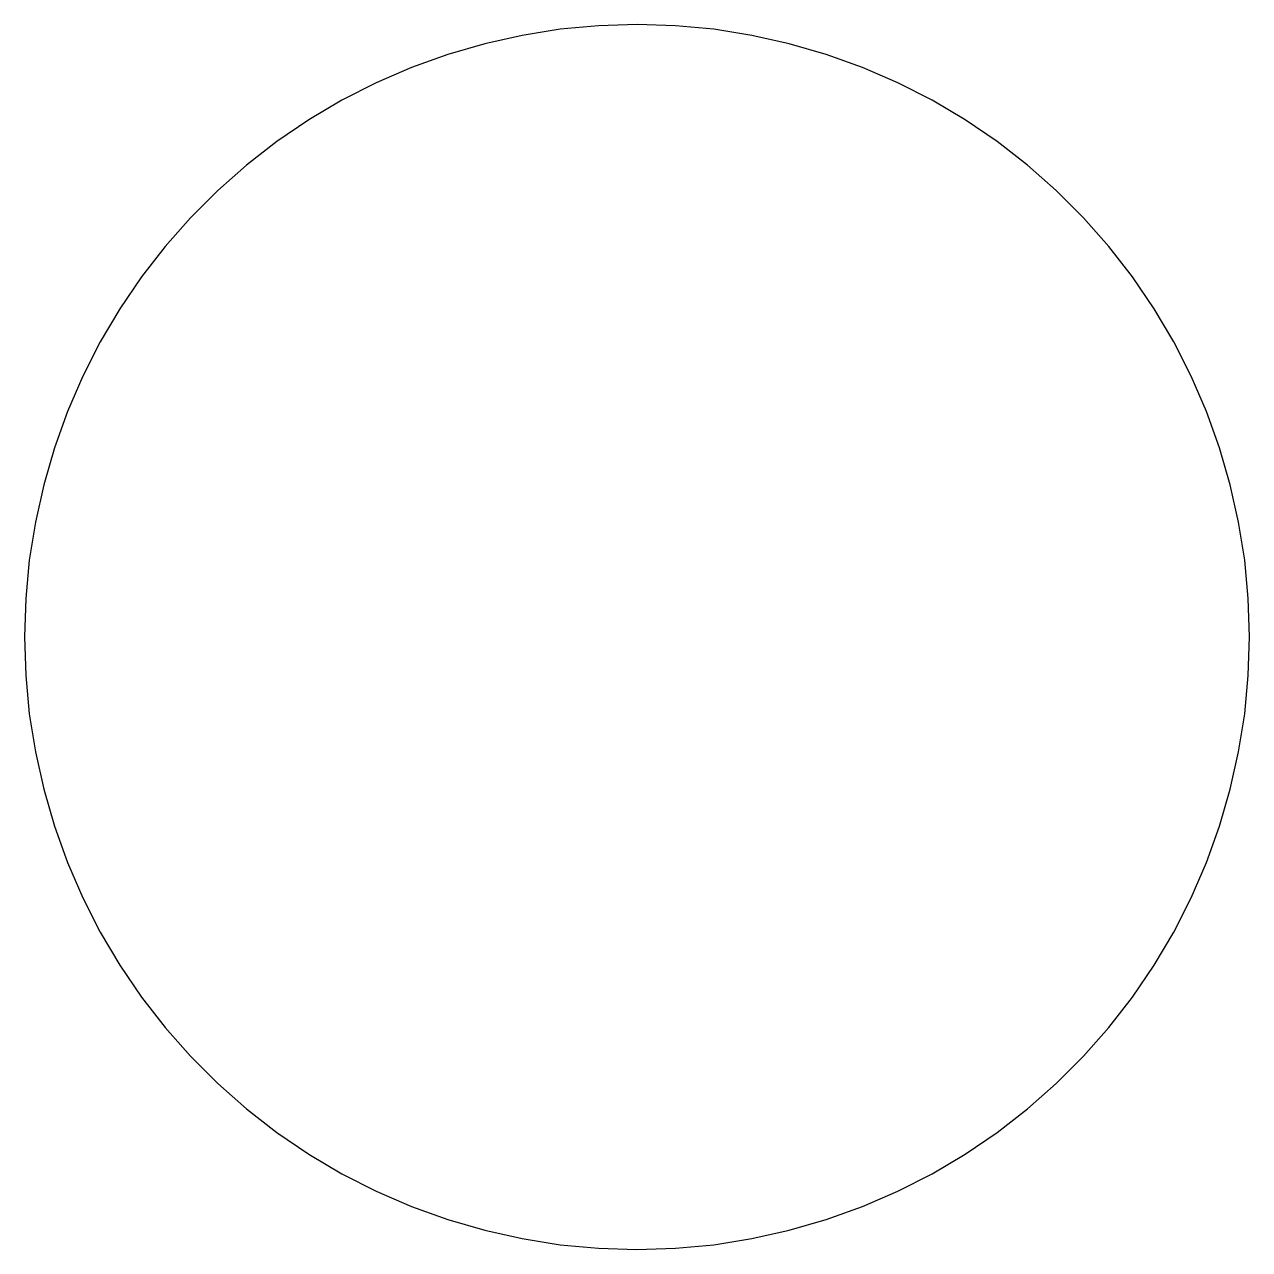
# Model space of a CAD drawing. Header units: metres. Extents: x 0.4 to 64.6, y 0.4 to 55.6.
# Drawn here: x 0.4 to 6.6, y 0.4 to 6.6 of the extents above.
import ezdxf

# ---------------------------------------------------------------- set-up
doc = ezdxf.new("R2010")
doc.units = ezdxf.units.M

msp = doc.modelspace()

# ---------------------------------------------------------------- linework, layer by layer
for p, q in [((3.11147, 6.57555), (2.91911, 6.54509)), ((3.30534, 6.59387), (3.11147, 6.57555)), ((3.5, 6.59999), (3.30534, 6.59387)), ((3.69464, 6.59387), (3.5, 6.59999)), ((3.88852, 6.57555), (3.69464, 6.59387)), ((4.08087, 6.54509), (3.88852, 6.57555)), ((2.91911, 6.54509), (2.72905, 6.50259)), ((4.27094, 6.50259), (4.08087, 6.54509)), ((2.54204, 6.44827), (2.35881, 6.38229)), ((2.72905, 6.50259), (2.54204, 6.44827)), ((4.45795, 6.44827), (4.27094, 6.50259)), ((4.64117, 6.38229), (4.45795, 6.44827)), ((2.35881, 6.38229), (2.18007, 6.30496)), ((4.81992, 6.30496), (4.64117, 6.38229)), ((2.18007, 6.30496), (2.00656, 6.21654)), ((4.99342, 6.21654), (4.81992, 6.30496)), ((2.00656, 6.21654), (1.83893, 6.11742)), ((5.16106, 6.11742), (4.99342, 6.21654)), ((1.83893, 6.11742), (1.67786, 6.00795)), ((5.32213, 6.00795), (5.16106, 6.11742)), ((1.67786, 6.00795), (1.52397, 5.88858)), ((5.47601, 5.88858), (5.32213, 6.00795)), ((1.52397, 5.88858), (1.3779, 5.7598)), ((5.62209, 5.7598), (5.47601, 5.88858)), ((1.3779, 5.7598), (1.24019, 5.62209)), ((5.7598, 5.62209), (5.62209, 5.7598)), ((1.24019, 5.62209), (1.1114, 5.47601)), ((5.88858, 5.47601), (5.7598, 5.62209)), ((1.1114, 5.47601), (0.992035, 5.32213)), ((6.00795, 5.32213), (5.88858, 5.47601)), ((0.992035, 5.32213), (0.882568, 5.16106)), ((6.11742, 5.16106), (6.00795, 5.32213)), ((0.882568, 5.16106), (0.783447, 4.99342)), ((6.21654, 4.99342), (6.11742, 5.16106)), ((0.783447, 4.99342), (0.695023, 4.81992)), ((6.30496, 4.81992), (6.21654, 4.99342)), ((0.695023, 4.81992), (0.617691, 4.64117)), ((6.38229, 4.64117), (6.30496, 4.81992)), ((0.617691, 4.64117), (0.551712, 4.45795)), ((6.44827, 4.45795), (6.38229, 4.64117)), ((0.551712, 4.45795), (0.497391, 4.27094)), ((6.50259, 4.27094), (6.44827, 4.45795)), ((0.497391, 4.27094), (0.454895, 4.08087)), ((6.54509, 4.08087), (6.50259, 4.27094)), ((0.454895, 4.08087), (0.424438, 3.88852)), ((6.57555, 3.88852), (6.54509, 4.08087)), ((0.424438, 3.88852), (0.406113, 3.69464)), ((6.59387, 3.69464), (6.57555, 3.88852)), ((0.406113, 3.69464), (0.399994, 3.5)), ((6.59999, 3.5), (6.59387, 3.69464)), ((0.399994, 3.5), (0.406113, 3.30534)), ((6.59387, 3.30534), (6.59999, 3.5)), ((0.406113, 3.30534), (0.424438, 3.11147)), ((6.57555, 3.11147), (6.59387, 3.30534)), ((0.424438, 3.11147), (0.454895, 2.91911)), ((6.54509, 2.91911), (6.57555, 3.11147)), ((0.454895, 2.91911), (0.497391, 2.72905)), ((6.50259, 2.72905), (6.54509, 2.91911)), ((0.497391, 2.72905), (0.551712, 2.54204)), ((6.44827, 2.54204), (6.50259, 2.72905)), ((0.551712, 2.54204), (0.617691, 2.35881)), ((6.38229, 2.35881), (6.44827, 2.54204)), ((0.617691, 2.35881), (0.695023, 2.18007)), ((6.30496, 2.18007), (6.38229, 2.35881)), ((0.695023, 2.18007), (0.783447, 2.00656)), ((6.21654, 2.00656), (6.30496, 2.18007)), ((0.783447, 2.00656), (0.882568, 1.83893)), ((6.11742, 1.83893), (6.21654, 2.00656)), ((0.882568, 1.83893), (0.992035, 1.67786)), ((6.00795, 1.67786), (6.11742, 1.83893)), ((0.992035, 1.67786), (1.1114, 1.52397)), ((5.88858, 1.52397), (6.00795, 1.67786)), ((1.1114, 1.52397), (1.24019, 1.3779)), ((5.7598, 1.3779), (5.88858, 1.52397)), ((1.24019, 1.3779), (1.3779, 1.24019)), ((5.62209, 1.24019), (5.7598, 1.3779)), ((1.3779, 1.24019), (1.52397, 1.1114)), ((5.47601, 1.1114), (5.62209, 1.24019)), ((1.52397, 1.1114), (1.67786, 0.992035)), ((5.32213, 0.992035), (5.47601, 1.1114)), ((1.67786, 0.992035), (1.83893, 0.882568)), ((5.16106, 0.882568), (5.32213, 0.992035)), ((1.83893, 0.882568), (2.00656, 0.783447)), ((4.99342, 0.783447), (5.16106, 0.882568)), ((2.00656, 0.783447), (2.18007, 0.695023)), ((4.81992, 0.695023), (4.99342, 0.783447)), ((2.18007, 0.695023), (2.35881, 0.617691)), ((4.64117, 0.617691), (4.81992, 0.695023)), ((2.35881, 0.617691), (2.54204, 0.551712)), ((4.45795, 0.551712), (4.64117, 0.617691)), ((2.54204, 0.551712), (2.72905, 0.497391)), ((2.72905, 0.497391), (2.91911, 0.454895)), ((4.08087, 0.454895), (4.27094, 0.497391)), ((4.27094, 0.497391), (4.45795, 0.551712)), ((2.91911, 0.454895), (3.11147, 0.424438)), ((3.88852, 0.424438), (4.08087, 0.454895)), ((3.11147, 0.424438), (3.30534, 0.406113)), ((3.30534, 0.406113), (3.49998, 0.399994)), ((3.49998, 0.399994), (3.69464, 0.406113)), ((3.69464, 0.406113), (3.88852, 0.424438))]:
    msp.add_line(p, q)

doc.saveas('drawing.dxf')
